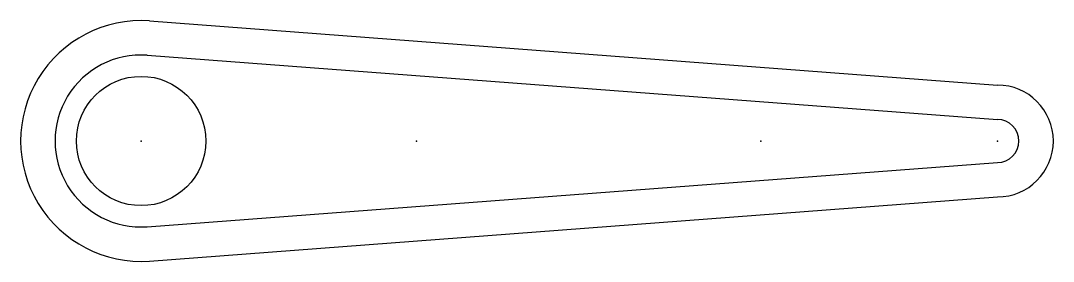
# Model space of a CAD drawing. Extents: x -3.1 to -0.1, y -0.72 to -0.02.
import ezdxf

# ---------------------------------------------------------------- set-up
doc = ezdxf.new("R2010")
doc.units = 0
doc.header["$MEASUREMENT"] = 0
doc.layers.add('CAD', color=7, linetype='CONTINUOUS')

msp = doc.modelspace()

# ---------------------------------------------------------------- linework, layer by layer
at = {"layer": 'CAD', "color": 5, "linetype": 'CONTINUOUS'}
for p, q in [((-2.7256, -0.0259), (-0.2625, -0.2125)), ((-2.7326, -0.1256), (-0.2625, -0.3125)), ((-2.7326, -0.6244), (-0.2625, -0.4375)), ((-2.7256, -0.7241), (-0.2625, -0.5375))]:
    msp.add_line(p, q, dxfattribs=at)
msp.add_circle((-2.75, -0.375), 0.188, dxfattribs=at)
for centre, radius, start, end in [((-2.75, -0.375), 0.35, 85.9994, 274.0006), ((-2.75, -0.375), 0.25, 85.9994, 274.0006), ((-0.2625, -0.375), 0.1625, 270, 90), ((-0.2625, -0.375), 0.0625, 270, 90)]:
    msp.add_arc(centre, radius, start, end, dxfattribs=at)
at = {"layer": 'CAD', "color": 5}
for p in [(-2.75, -0.375), (-1.95, -0.375), (-0.95, -0.375), (-0.2625, -0.375)]:
    msp.add_point(p, dxfattribs=at)

doc.saveas('drawing.dxf')
